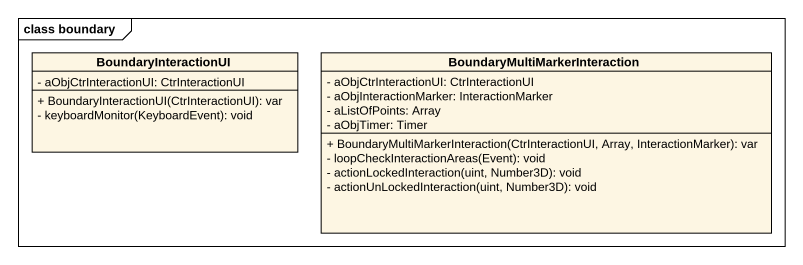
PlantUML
@startuml
mainframe class boundary
hide circle
hide empty members
skinparam classAttributeIconSize 0
class BoundaryInteractionUI {
  - aObjCtrInteractionUI: CtrInteractionUI
  + BoundaryInteractionUI(CtrInteractionUI): var
  - keyboardMonitor(KeyboardEvent): void
}
class "BoundaryMultiMarkerInteraction" as BoundaryMultiMarkerInteracti {
  - aObjCtrInteractionUI: CtrInteractionUI
  - aObjInteractionMarker: InteractionMarker
  - aListOfPoints: Array
  - aObjTimer: Timer
  + BoundaryMultiMarkerInteraction(CtrInteractionUI, Array, InteractionMarker): var
  - loopCheckInteractionAreas(Event): void
  - actionLockedInteraction(uint, Number3D): void
  - actionUnLockedInteraction(uint, Number3D): void
}
@enduml
